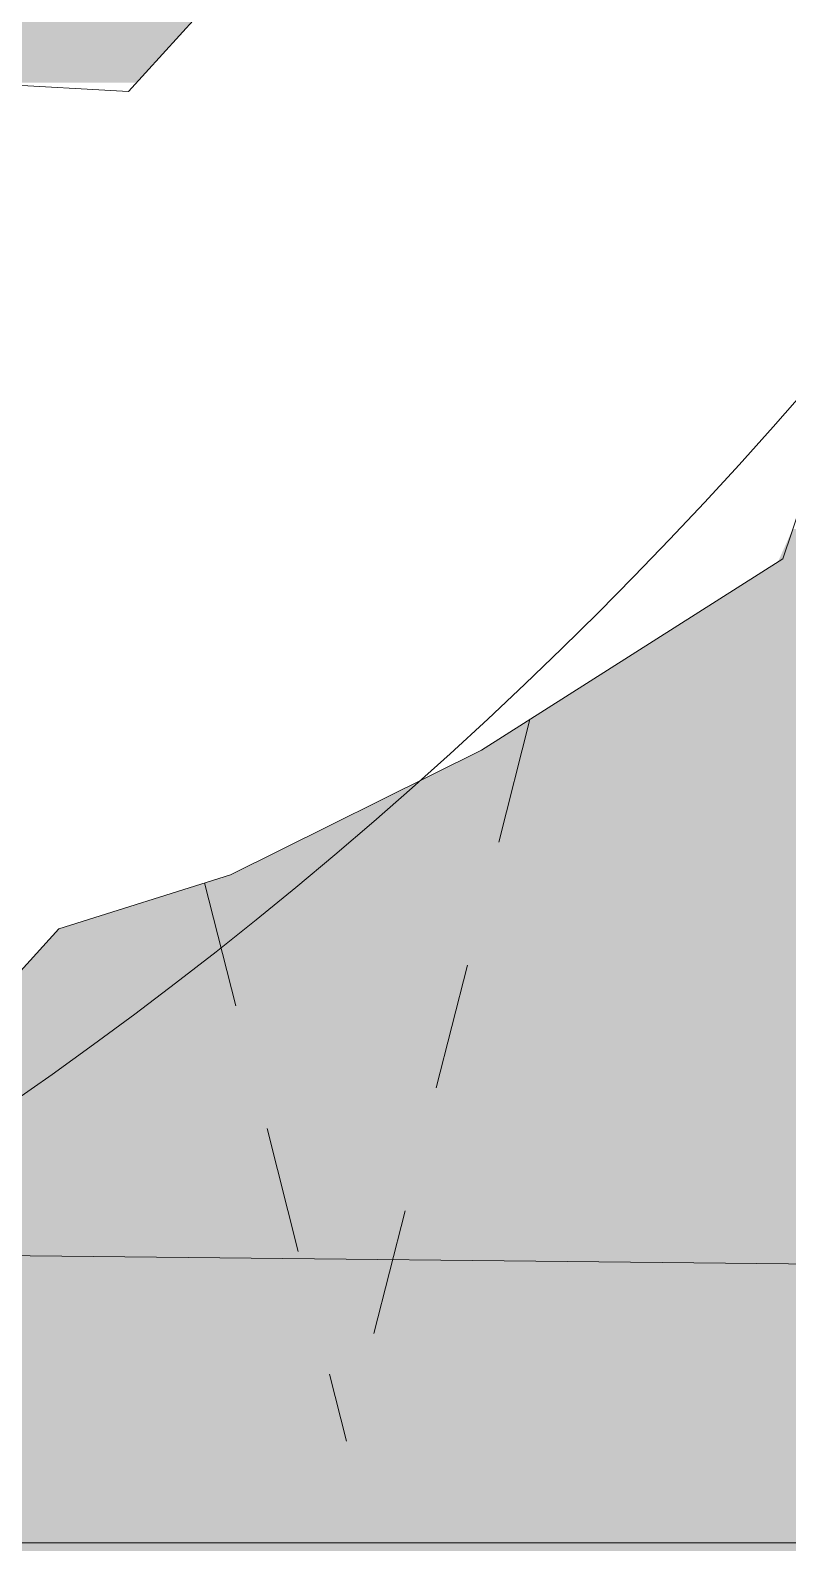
# Model space of a CAD drawing. Header units: metres. Extents: x 3856 to 4207, y -1118 to -691.
# Drawn here: x 3954.457 to 3955.055, y -967.239 to -966.045 of the extents above; entities that cross this region are included whole.
import ezdxf

# ---------------------------------------------------------------- set-up
doc = ezdxf.new("R2010")
doc.units = ezdxf.units.M
doc.linetypes.add('Trazo', pattern=[0.006, 0.003, -0.003])
for name, color, linetype, lineweight in [('_Hidden Lines_', 7, 'Trazo', 9), ('Parking', 7, 'Continuous', 9), ('Planting', 7, 'Continuous', 9), ('Surface Pattern', 7, 'Continuous', 9), ('Text Notes', 7, 'Continuous', 9)]:
    doc.layers.add(name, color=color, linetype=linetype, lineweight=lineweight)

# ---------------------------------------------------------------- blocks, each defined once
blk = doc.blocks.new('M_RPC Árbol - Caducifolio - Chopo de Lombardía - 12_2 metros-V104-IMPLANTACIÓN - KIT COMERCIAL')
at = {"layer": 'Planting'}
for p, q in [((2.1005, -1.8215), (1.9781, -1.9563)), ((1.9781, -1.9563), (1.8594, -1.9495)), ((2.4944, -2.3251), (2.5608, -2.1276)), ((2.2565, -2.4761), (2.4944, -2.3251)), ((2.0584, -2.5745), (2.2565, -2.4761)), ((1.9231, -2.617), (2.0584, -2.5745)), ((1.8007, -2.7518), (1.9231, -2.617))]:
    blk.add_line(p, q, dxfattribs=at)
blk.add_arc((-0.0275, 0.0085), 3.3603, 180, 360, dxfattribs=at)
blk = doc.blocks.new('Cour Parqueadero verde - 5_00x2_50 p-V1041-IMPLANTACIÓN - KIT COMERCIAL')
at = {"layer": 'Parking', "true_color": 0xc1ce84}
h = blk.add_hatch(color=53, dxfattribs=at)
h.paths.add_polyline_path([(-1.0546, 2.5), (-1.2546, 2.5), (-1.2546, -2.5), (-1.0546, -2.5), (-1.0546, 1.7), (-0.3568, 1.7), (-0.3451, 1.726), (-0.111, 1.8746), (0.0884, 1.9734), (0.2224, 2.0156), (0.3448, 2.1504), (0.4755, 2.1504), (0.5725, 2.2059), (0.5531, 2.3443), (0.8478, 2.5), (-0.3146, 2.5)])
h.paths.add_polyline_path([(1.2454, 1.9017), (1.0794, 1.8358), (0.8579, 1.8047), (0.7711, 1.7452), (0.6593, 1.7), (1.0454, 1.7), (1.0454, -2.5), (1.2454, -2.5), (1.2454, -0.5247), (1.1325, -0.5766), (1.1236, -0.4349), (1.1648, -0.3125), (1.1979, -0.1329), (1.2454, -0.131), (1.2454, 1.8404)])
h.paths.add_polyline_path([(0.3054, 1.3591), (0.2861, 1.348), (0.1612, 1.348), (0.045, 1.2201), (-0.111, 1.1672), (-0.3146, 1.0626), (-0.3146, 0.8839), (-0.2124, 0.9197), (-0.0419, 0.7697), (-0.0159, 0.5842), (0.1674, 0.4079), (0.3054, 0.3657), (0.3054, 1.3549)])
h.paths.add_polyline_path([(-0.3146, 0.5627), (-0.3146, -2.5), (0.3054, -2.5), (0.3054, 0.1979), (0.1564, 0.2611), (0.0794, 0.1846), (-0.1678, 0.2675), (-0.1803, 0.5244), (-0.2885, 0.5552)])
h.paths.add_polyline_path([(1.2454, -0.1797), (1.243, -0.187), (1.2454, -0.187)])
at = {"layer": '_Hidden Lines_'}
for p in [(-0.1493, 1.8504), (0.1074, 1.9794)]:
    blk.add_line(p, (-0.0046, 2.42), dxfattribs=at)
at = {"layer": 'Parking'}
blk.add_line((0.8478, 2.5), (-1.2546, 2.5), dxfattribs=at)

msp = doc.modelspace()

# ---------------------------------------------------------------- hatches: boundary and pattern name
at = {"layer": 'Surface Pattern', "true_color": 0xcdcdcd}
msp.add_hatch(color=254, dxfattribs=at).paths.add_polyline_path([(3954.8818, -968.8273), (3955.1098, -968.8273), (3955.1098, -967.2388), (3953.8544, -967.2388), (3953.7529, -967.2799), (3953.6568, -967.3404), (3953.4129, -967.3747), (3953.1917, -967.4764), (3953.1264, -967.2273), (3952.9002, -967.2388), (3952.9709, -967.4133), (3952.9311, -967.4659), (3952.7496, -967.515), (3952.5089, -967.4782), (3952.3805, -967.4022), (3952.2905, -967.4854), (3952.0761, -967.5074), (3951.8987, -967.4934), (3951.7536, -967.4668), (3951.7208, -967.4009), (3951.6155, -967.3216), (3951.3845, -967.3541), (3951.1373, -967.2712), (3951.1286, -967.2388), (3949.6098, -967.2388), (3949.6098, -968.8273), (3954.6139, -968.8273)])

# ---------------------------------------------------------------- linework, layer by layer
at = {"layer": 'Text Notes'}
msp.add_line((4039.8233, -967.8931), (3869.95, -966.1407), dxfattribs=at)

# ---------------------------------------------------------------- block references
at = {"layer": 'Parking', "rotation": 180}
msp.add_blockref('Cour Parqueadero verde - 5_00x2_50 p-V1041-IMPLANTACIÓN - KIT COMERCIAL', (3954.7023, -964.7388), dxfattribs=at)
at = {"layer": 'Planting'}
msp.add_blockref('M_RPC Árbol - Caducifolio - Chopo de Lombardía - 12_2 metros-V104-IMPLANTACIÓN - KIT COMERCIAL', (3952.5568, -964.1374), dxfattribs=at)

doc.saveas('drawing.dxf')
